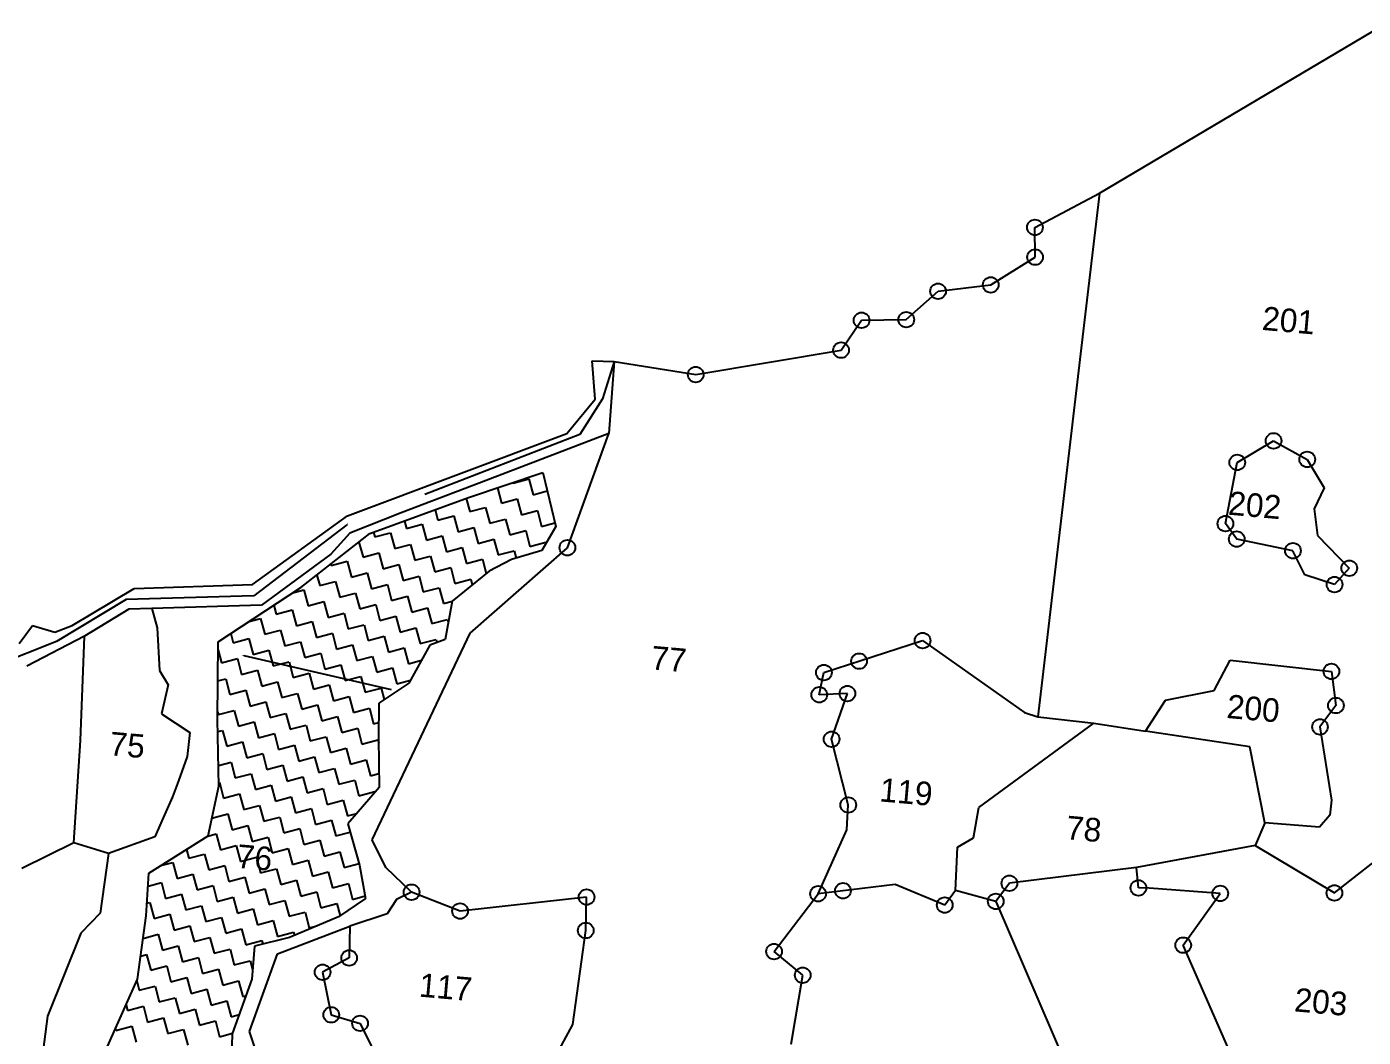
# Model space of a CAD drawing. Header units: metres. Extents: x 333510 to 337908, y 1785719 to 1790014.
# Drawn here: x 334204 to 335226, y 1789233 to 1790006 of the extents above; entities that cross this region are included whole.
import ezdxf

# ---------------------------------------------------------------- set-up
doc = ezdxf.new("R2010")
doc.units = ezdxf.units.M
doc.header["$MEASUREMENT"] = 0
doc.linetypes.add('DASHDOT', pattern=[25.4, 12.7, -6.35, 0, -6.35])
for name, color, linetype in [('OFF', 1, 'Continuous'), ('POLY_HATCH', 12, 'Continuous'), ('POLY_PARCEL', 6, 'Continuous'), ('POLY_WATER', 4, 'Continuous'), ('SYM_ARROW', 1, 'Continuous'), ('TEXT_PARCEL', 7, 'Continuous'), ('V_BOUND_LINE', 7, 'Continuous'), ('V_BOUND_STREAM_LINE', 7, 'DASHDOT')]:
    doc.layers.add(name, color=color, linetype=linetype)
doc.styles.add('TEXT_MAP', font='', dxfattribs={"height": 0.3})
doc.styles.get('TEXT_MAP').set_extended_font_data('Kruti Dev 050')

msp = doc.modelspace()

# ---------------------------------------------------------------- linework, layer by layer
for centre in [(334974.7, 1789852.9), (334974.8, 1789830.1), (334900.6, 1789804), (334940.9, 1789808.9), (334876.3, 1789782.3), (334842.1, 1789781.8), (334826.5, 1789759), (334715.3, 1789740.3), (335157.1, 1789689.6), (335129.3, 1789673.1), (335182.8, 1789675.4), (335120.3, 1789626.3), (335128.9, 1789614.5), (334617.2, 1789607.9), (335171.9, 1789605.6), (335215, 1789592.2), (335203.7, 1789579.7), (334888.8, 1789536.8), (334840.2, 1789521.1), (334813.3, 1789512.4), (335201.3, 1789513.3), (334831.3, 1789496.3), (334809.8, 1789495.4), (335204.8, 1789487.2), (335192.6, 1789470.8), (334819.2, 1789461.4), (334832, 1789411.1), (334498.1, 1789344.4), (334808.9, 1789343.2), (334827.9, 1789345.5), (334955.1, 1789351.2), (335053.8, 1789347.7), (335116.4, 1789343.5), (335203.6, 1789343.8), (334631.9, 1789340.7), (334905.7, 1789334.6), (334944.7, 1789337.4), (334535.2, 1789330), (334631.3, 1789315.1), (335088, 1789303.9), (334450.4, 1789294.1), (334775.2, 1789299), (334430.1, 1789283.2), (334797.1, 1789280.9), (334436.7, 1789250.6), (334458.7, 1789244.1)]:
    msp.add_circle(centre, 5.98)
at = {"layer": 'OFF'}
msp.add_line((334636.1, 1789750.7), (334653.1, 1789750.4), dxfattribs=at)
at = {"layer": 'POLY_HATCH'}
for p, q in [((334541.7, 1789646.2), (334598.4, 1789665.4)), ((334598.4, 1789665.4), (334608.3, 1789624.2)), ((334466.3, 1789618.7), (334541.7, 1789646.2)), ((334413.5, 1789577.4), (334466.3, 1789618.7)), ((334608.3, 1789624.2), (334597.7, 1789605.8)), ((334597.7, 1789605.8), (334574.6, 1789598.8)), ((334574.6, 1789598.8), (334557.4, 1789589.9)), ((334557.4, 1789589.9), (334529.2, 1789567)), ((334350.2, 1789536), (334413.5, 1789577.4)), ((334529.2, 1789567), (334523.7, 1789537.6)), ((334349.8, 1789476.6), (334350.2, 1789536)), ((334512.1, 1789533.4), (334496.1, 1789504.2)), ((334523.7, 1789537.6), (334512.1, 1789533.4)), ((334496.1, 1789504.2), (334473, 1789489.1)), ((334473, 1789489.1), (334472.9, 1789462.2)), ((334350.8, 1789425.5), (334349.8, 1789476.6)), ((334472.9, 1789462.2), (334473.4, 1789424.4)), ((334342.6, 1789387.4), (334350.8, 1789425.5)), ((334473.4, 1789424.4), (334449.3, 1789396.7)), ((334449.3, 1789396.7), (334458.4, 1789365.2)), ((334297.3, 1789358.9), (334342.6, 1789387.4)), ((334458.4, 1789365.2), (334462.9, 1789339.5)), ((334295.2, 1789326.3), (334297.3, 1789358.9)), ((334462.9, 1789339.5), (334442.2, 1789325.6)), ((334288.5, 1789277.8), (334295.2, 1789326.3)), ((334442.2, 1789325.6), (334404.8, 1789309.8)), ((334404.8, 1789309.8), (334378.1, 1789303.2)), ((334378.1, 1789303.2), (334375.9, 1789278)), ((334237.2, 1789163), (334288.5, 1789277.8)), ((334375.9, 1789278), (334361, 1789236)), ((334361, 1789236), (334359.5, 1789185.4))]:
    msp.add_line(p, q, dxfattribs=at)
at = {"layer": 'POLY_HATCH', "linetype": 'Continuous'}
for p, q in [((334575.6, 1789657.6), (334575.7, 1789657.3)), ((334575.7, 1789657.3), (334587.8, 1789660.6)), ((334587.8, 1789660.6), (334591, 1789648.4)), ((334539.9, 1789645.5), (334542.6, 1789635.5)), ((334563.7, 1789653.6), (334566.8, 1789642)), ((334566.8, 1789642), (334578.9, 1789645.2)), ((334578.9, 1789645.2), (334582.1, 1789633.1)), ((334591, 1789648.4), (334601.8, 1789651.3)), ((334516.2, 1789636.9), (334518.3, 1789629)), ((334542.6, 1789635.5), (334554.7, 1789638.7)), ((334554.7, 1789638.7), (334557.9, 1789626.6)), ((334582.1, 1789633.1), (334594.3, 1789636.3)), ((334594.3, 1789636.3), (334597.5, 1789624.2)), ((334492.6, 1789628.3), (334494.1, 1789622.5)), ((334494.1, 1789622.5), (334506.2, 1789625.8)), ((334506.2, 1789625.8), (334509.4, 1789613.7)), ((334518.3, 1789629), (334530.4, 1789632.2)), ((334530.4, 1789632.2), (334533.7, 1789620.1)), ((334557.9, 1789626.6), (334570, 1789629.8)), ((334570, 1789629.8), (334573.3, 1789617.7)), ((334597.5, 1789624.2), (334607.6, 1789626.9)), ((334468.9, 1789619.7), (334469.9, 1789616.1)), ((334469.9, 1789616.1), (334482, 1789619.3)), ((334482, 1789619.3), (334485.2, 1789607.2)), ((334509.4, 1789613.7), (334521.6, 1789616.9)), ((334521.6, 1789616.9), (334524.8, 1789604.8)), ((334533.7, 1789620.1), (334545.8, 1789623.4)), ((334545.8, 1789623.4), (334549, 1789611.2)), ((334573.3, 1789617.7), (334585.4, 1789621)), ((334585.4, 1789621), (334588.6, 1789608.8)), ((334457.9, 1789612.1), (334461, 1789600.7)), ((334485.2, 1789607.2), (334497.3, 1789610.4)), ((334497.3, 1789610.4), (334500.6, 1789598.3)), ((334524.8, 1789604.8), (334536.9, 1789608)), ((334536.9, 1789608), (334540.2, 1789595.9)), ((334549, 1789611.2), (334561.1, 1789614.5)), ((334561.1, 1789614.5), (334564.4, 1789602.4)), ((334564.4, 1789602.4), (334576.5, 1789605.6)), ((334576.5, 1789605.6), (334578, 1789599.9)), ((334588.6, 1789608.8), (334600.7, 1789612.1)), ((334600.7, 1789612.1), (334600.9, 1789611.4)), ((334436.4, 1789595.3), (334436.7, 1789594.2)), ((334436.7, 1789594.2), (334448.9, 1789597.5)), ((334448.9, 1789597.5), (334452.1, 1789585.3)), ((334461, 1789600.7), (334473.1, 1789603.9)), ((334473.1, 1789603.9), (334476.3, 1789591.8)), ((334476.3, 1789591.8), (334488.4, 1789595.1)), ((334488.4, 1789595.1), (334491.7, 1789582.9)), ((334500.6, 1789598.3), (334512.7, 1789601.5)), ((334512.7, 1789601.5), (334515.9, 1789589.4)), ((334540.2, 1789595.9), (334552.3, 1789599.1)), ((334552.3, 1789599.1), (334555.2, 1789588.1)), ((334425.7, 1789587), (334427.9, 1789578.9)), ((334452.1, 1789585.3), (334464.2, 1789588.6)), ((334464.2, 1789588.6), (334467.4, 1789576.5)), ((334491.7, 1789582.9), (334503.8, 1789586.2)), ((334503.8, 1789586.2), (334507, 1789574.1)), ((334515.9, 1789589.4), (334528, 1789592.7)), ((334528, 1789592.7), (334531.3, 1789580.5)), ((334407.4, 1789573.4), (334415.7, 1789575.6)), ((334415.7, 1789575.6), (334419, 1789563.5)), ((334427.9, 1789578.9), (334440, 1789582.1)), ((334440, 1789582.1), (334443.2, 1789570)), ((334467.4, 1789576.5), (334479.6, 1789579.7)), ((334479.6, 1789579.7), (334482.8, 1789567.6)), ((334507, 1789574.1), (334519.2, 1789577.3)), ((334519.2, 1789577.3), (334522.4, 1789565.2)), ((334531.3, 1789580.5), (334543.4, 1789583.8)), ((334543.4, 1789583.8), (334544.5, 1789579.4)), ((334392.9, 1789563.9), (334394.7, 1789557)), ((334419, 1789563.5), (334431.1, 1789566.8)), ((334431.1, 1789566.8), (334434.3, 1789554.6)), ((334443.2, 1789570), (334455.3, 1789573.2)), ((334455.3, 1789573.2), (334458.6, 1789561.1)), ((334458.6, 1789561.1), (334470.7, 1789564.4)), ((334470.7, 1789564.4), (334473.9, 1789552.2)), ((334482.8, 1789567.6), (334494.9, 1789570.8)), ((334494.9, 1789570.8), (334498.2, 1789558.7)), ((334522.4, 1789565.2), (334529.3, 1789567)), ((334373.9, 1789551.5), (334382.6, 1789553.8)), ((334382.6, 1789553.8), (334385.9, 1789541.7)), ((334394.7, 1789557), (334406.9, 1789560.3)), ((334406.9, 1789560.3), (334410.1, 1789548.2)), ((334434.3, 1789554.6), (334446.5, 1789557.9)), ((334446.5, 1789557.9), (334449.7, 1789545.8)), ((334473.9, 1789552.2), (334486, 1789555.5)), ((334486, 1789555.5), (334489.3, 1789543.4)), ((334498.2, 1789558.7), (334510.3, 1789561.9)), ((334510.3, 1789561.9), (334513.5, 1789549.8)), ((334385.9, 1789541.7), (334398, 1789544.9)), ((334398, 1789544.9), (334401.2, 1789532.8)), ((334410.1, 1789548.2), (334422.2, 1789551.4)), ((334422.2, 1789551.4), (334425.5, 1789539.3)), ((334449.7, 1789545.8), (334461.8, 1789549)), ((334461.8, 1789549), (334465, 1789536.9)), ((334489.3, 1789543.4), (334501.4, 1789546.6)), ((334501.4, 1789546.6), (334504.6, 1789534.5)), ((334513.5, 1789549.8), (334525.6, 1789553.1)), ((334525.6, 1789553.1), (334526.2, 1789551)), ((334359.8, 1789542.2), (334361.6, 1789535.2)), ((334361.6, 1789535.2), (334373.8, 1789538.4)), ((334373.8, 1789538.4), (334377, 1789526.3)), ((334401.2, 1789532.8), (334413.3, 1789536)), ((334413.3, 1789536), (334416.6, 1789523.9)), ((334425.5, 1789539.3), (334437.6, 1789542.5)), ((334437.6, 1789542.5), (334440.8, 1789530.4)), ((334440.8, 1789530.4), (334452.9, 1789533.6)), ((334452.9, 1789533.6), (334456.2, 1789521.5)), ((334465, 1789536.9), (334477.2, 1789540.1)), ((334477.2, 1789540.1), (334480.4, 1789528)), ((334504.6, 1789534.5), (334516.8, 1789537.7)), ((334516.8, 1789537.7), (334517.4, 1789535.3)), ((334350.2, 1789529.5), (334352.8, 1789519.9)), ((334352.8, 1789519.9), (334364.9, 1789523.1)), ((334364.9, 1789523.1), (334368.1, 1789511)), ((334377, 1789526.3), (334389.1, 1789529.6)), ((334389.1, 1789529.6), (334392.3, 1789517.5)), ((334416.6, 1789523.9), (334428.7, 1789527.2)), ((334428.7, 1789527.2), (334431.9, 1789515)), ((334456.2, 1789521.5), (334468.3, 1789524.8)), ((334468.3, 1789524.8), (334471.5, 1789512.6)), ((334480.4, 1789528), (334492.5, 1789531.2)), ((334492.5, 1789531.2), (334495.8, 1789519.1)), ((334368.1, 1789511), (334380.2, 1789514.2)), ((334380.2, 1789514.2), (334383.5, 1789502.1)), ((334392.3, 1789517.5), (334404.5, 1789520.7)), ((334404.5, 1789520.7), (334407.7, 1789508.6)), ((334431.9, 1789515), (334444, 1789518.3)), ((334444, 1789518.3), (334447.3, 1789506.2)), ((334471.5, 1789512.6), (334483.6, 1789515.9)), ((334483.6, 1789515.9), (334486.9, 1789503.8)), ((334495.8, 1789519.1), (334505.7, 1789521.8)), ((334350, 1789506.1), (334356, 1789507.7)), ((334356, 1789507.7), (334359.2, 1789495.6)), ((334383.5, 1789502.1), (334395.6, 1789505.3)), ((334395.6, 1789505.3), (334398.8, 1789493.2)), ((334407.7, 1789508.6), (334419.8, 1789511.8)), ((334419.8, 1789511.8), (334423.1, 1789499.7)), ((334423.1, 1789499.7), (334435.2, 1789502.9)), ((334435.2, 1789502.9), (334438.4, 1789490.8)), ((334447.3, 1789506.2), (334459.4, 1789509.4)), ((334459.4, 1789509.4), (334462.6, 1789497.3)), ((334486.9, 1789503.8), (334497.3, 1789506.6)), ((334359.2, 1789495.6), (334371.3, 1789498.9)), ((334371.3, 1789498.9), (334374.6, 1789486.7)), ((334398.8, 1789493.2), (334410.9, 1789496.5)), ((334410.9, 1789496.5), (334414.2, 1789484.3)), ((334438.4, 1789490.8), (334450.5, 1789494.1)), ((334450.5, 1789494.1), (334453.8, 1789481.9)), ((334462.6, 1789497.3), (334474.8, 1789500.5)), ((334474.8, 1789500.5), (334477.1, 1789491.8)), ((334349.8, 1789482.3), (334350.4, 1789480.3)), ((334350.4, 1789480.3), (334362.5, 1789483.5)), ((334362.5, 1789483.5), (334365.7, 1789471.4)), ((334374.6, 1789486.7), (334386.7, 1789490)), ((334386.7, 1789490), (334389.9, 1789477.9)), ((334414.2, 1789484.3), (334426.3, 1789487.6)), ((334426.3, 1789487.6), (334429.5, 1789475.5)), ((334453.8, 1789481.9), (334465.9, 1789485.2)), ((334465.9, 1789485.2), (334469.1, 1789473.1)), ((334365.7, 1789471.4), (334377.8, 1789474.6)), ((334377.8, 1789474.6), (334381.1, 1789462.5)), ((334389.9, 1789477.9), (334402.1, 1789481.1)), ((334402.1, 1789481.1), (334405.3, 1789469)), ((334405.3, 1789469), (334417.4, 1789472.2)), ((334417.4, 1789472.2), (334420.7, 1789460.1)), ((334429.5, 1789475.5), (334441.6, 1789478.7)), ((334441.6, 1789478.7), (334444.9, 1789466.6)), ((334469.1, 1789473.1), (334473, 1789474.1)), ((334349.9, 1789467.2), (334353.6, 1789468.1)), ((334353.6, 1789468.1), (334356.8, 1789456)), ((334381.1, 1789462.5), (334393.2, 1789465.7)), ((334393.2, 1789465.7), (334396.4, 1789453.6)), ((334420.7, 1789460.1), (334432.8, 1789463.3)), ((334432.8, 1789463.3), (334436, 1789451.2)), ((334444.9, 1789466.6), (334457, 1789469.8)), ((334457, 1789469.8), (334460.2, 1789457.7)), ((334356.8, 1789456), (334368.9, 1789459.3)), ((334368.9, 1789459.3), (334372.2, 1789447.2)), ((334396.4, 1789453.6), (334408.5, 1789456.9)), ((334408.5, 1789456.9), (334411.8, 1789444.7)), ((334436, 1789451.2), (334448.1, 1789454.5)), ((334448.1, 1789454.5), (334451.4, 1789442.3)), ((334460.2, 1789457.7), (334472.4, 1789460.9)), ((334472.4, 1789460.9), (334473, 1789458.7)), ((334350.4, 1789441.3), (334360.1, 1789443.9)), ((334360.1, 1789443.9), (334363.3, 1789431.8)), ((334372.2, 1789447.2), (334384.3, 1789450.4)), ((334384.3, 1789450.4), (334387.5, 1789438.3)), ((334387.5, 1789438.3), (334399.7, 1789441.5)), ((334399.7, 1789441.5), (334402.9, 1789429.4)), ((334411.8, 1789444.7), (334423.9, 1789448)), ((334423.9, 1789448), (334427.1, 1789435.9)), ((334451.4, 1789442.3), (334463.5, 1789445.6)), ((334463.5, 1789445.6), (334466.7, 1789433.5)), ((334363.3, 1789431.8), (334375.4, 1789435)), ((334375.4, 1789435), (334378.7, 1789422.9)), ((334402.9, 1789429.4), (334415, 1789432.6)), ((334415, 1789432.6), (334418.2, 1789420.5)), ((334427.1, 1789435.9), (334439.2, 1789439.1)), ((334439.2, 1789439.1), (334442.5, 1789427)), ((334466.7, 1789433.5), (334473.2, 1789435.2)), ((334350.7, 1789428.4), (334351.2, 1789428.6)), ((334351.2, 1789428.6), (334354.4, 1789416.4)), ((334378.7, 1789422.9), (334390.8, 1789426.2)), ((334390.8, 1789426.2), (334394, 1789414)), ((334418.2, 1789420.5), (334430.4, 1789423.8)), ((334430.4, 1789423.8), (334433.6, 1789411.6)), ((334442.5, 1789427), (334454.6, 1789430.2)), ((334454.6, 1789430.2), (334457.8, 1789418.1)), ((334457.8, 1789418.1), (334470, 1789421.4)), ((334470, 1789421.4), (334470.1, 1789420.7)), ((334354.4, 1789416.4), (334366.5, 1789419.7)), ((334366.5, 1789419.7), (334369.8, 1789407.6)), ((334369.8, 1789407.6), (334381.9, 1789410.8)), ((334381.9, 1789410.8), (334385.1, 1789398.7)), ((334394, 1789414), (334406.1, 1789417.3)), ((334406.1, 1789417.3), (334409.4, 1789405.2)), ((334433.6, 1789411.6), (334445.7, 1789414.9)), ((334445.7, 1789414.9), (334449, 1789402.8)), ((334345.5, 1789401.1), (334357.7, 1789404.3)), ((334345.5, 1789401.1), (334345.5, 1789401.1)), ((334357.7, 1789404.3), (334360.9, 1789392.2)), ((334385.1, 1789398.7), (334397.3, 1789401.9)), ((334397.3, 1789401.9), (334400.5, 1789389.8)), ((334409.4, 1789405.2), (334421.5, 1789408.4)), ((334421.5, 1789408.4), (334424.7, 1789396.3)), ((334449, 1789402.8), (334456.3, 1789404.7)), ((334360.9, 1789392.2), (334373, 1789395.4)), ((334373, 1789395.4), (334376.3, 1789383.3)), ((334400.5, 1789389.8), (334412.6, 1789393)), ((334412.6, 1789393), (334415.8, 1789380.9)), ((334424.7, 1789396.3), (334436.8, 1789399.5)), ((334436.8, 1789399.5), (334440.1, 1789387.4)), ((334440.1, 1789387.4), (334451.1, 1789390.3)), ((334342.3, 1789387.2), (334348.8, 1789389)), ((334348.8, 1789389), (334352, 1789376.9)), ((334352, 1789376.9), (334364.1, 1789380.1)), ((334364.1, 1789380.1), (334367.4, 1789368)), ((334376.3, 1789383.3), (334388.4, 1789386.6)), ((334388.4, 1789386.6), (334391.6, 1789374.5)), ((334415.8, 1789380.9), (334428, 1789384.2)), ((334428, 1789384.2), (334431.2, 1789372)), ((334326, 1789377), (334327.8, 1789370.4)), ((334327.8, 1789370.4), (334339.9, 1789373.6)), ((334339.9, 1789373.6), (334343.1, 1789361.5)), ((334367.4, 1789368), (334379.5, 1789371.2)), ((334379.5, 1789371.2), (334382.7, 1789359.1)), ((334391.6, 1789374.5), (334403.7, 1789377.7)), ((334403.7, 1789377.7), (334407, 1789365.6)), ((334431.2, 1789372), (334443.3, 1789375.3)), ((334443.3, 1789375.3), (334446.6, 1789363.2)), ((334306.4, 1789364.7), (334315.7, 1789367.1)), ((334315.7, 1789367.1), (334318.9, 1789355)), ((334343.1, 1789361.5), (334355.3, 1789364.7)), ((334355.3, 1789364.7), (334358.5, 1789352.6)), ((334382.7, 1789359.1), (334394.8, 1789362.3)), ((334394.8, 1789362.3), (334398.1, 1789350.2)), ((334407, 1789365.6), (334419.1, 1789368.8)), ((334419.1, 1789368.8), (334422.3, 1789356.7)), ((334422.3, 1789356.7), (334434.4, 1789359.9)), ((334434.4, 1789359.9), (334437.7, 1789347.8)), ((334446.6, 1789363.2), (334458.1, 1789366.3)), ((334296.7, 1789349.1), (334306.8, 1789351.8)), ((334306.8, 1789351.8), (334310, 1789339.7)), ((334318.9, 1789355), (334331, 1789358.3)), ((334331, 1789358.3), (334334.3, 1789346.1)), ((334334.3, 1789346.1), (334346.4, 1789349.4)), ((334346.4, 1789349.4), (334349.6, 1789337.3)), ((334358.5, 1789352.6), (334370.6, 1789355.9)), ((334370.6, 1789355.9), (334373.9, 1789343.7)), ((334398.1, 1789350.2), (334410.2, 1789353.5)), ((334410.2, 1789353.5), (334413.4, 1789341.3)), ((334437.7, 1789347.8), (334449.8, 1789351.1)), ((334449.8, 1789351.1), (334453, 1789338.9)), ((334310, 1789339.7), (334322.1, 1789342.9)), ((334322.1, 1789342.9), (334325.4, 1789330.8)), ((334349.6, 1789337.3), (334361.7, 1789340.5)), ((334361.7, 1789340.5), (334365, 1789328.4)), ((334373.9, 1789343.7), (334386, 1789347)), ((334386, 1789347), (334389.2, 1789334.9)), ((334413.4, 1789341.3), (334425.6, 1789344.6)), ((334425.6, 1789344.6), (334428.8, 1789332.5)), ((334453, 1789338.9), (334462.5, 1789341.5)), ((334295.8, 1789335.9), (334297.9, 1789336.4)), ((334297.9, 1789336.4), (334301.2, 1789324.3)), ((334325.4, 1789330.8), (334337.5, 1789334)), ((334337.5, 1789334), (334340.7, 1789321.9)), ((334365, 1789328.4), (334377.1, 1789331.6)), ((334377.1, 1789331.6), (334380.3, 1789319.5)), ((334389.2, 1789334.9), (334401.3, 1789338.1)), ((334401.3, 1789338.1), (334404.6, 1789326)), ((334404.6, 1789326), (334416.7, 1789329.2)), ((334416.7, 1789329.2), (334419.9, 1789317.1)), ((334428.8, 1789332.5), (334440.9, 1789335.7)), ((334440.9, 1789335.7), (334443.4, 1789326.4)), ((334301.2, 1789324.3), (334313.3, 1789327.6)), ((334313.3, 1789327.6), (334316.5, 1789315.4)), ((334316.5, 1789315.4), (334328.6, 1789318.7)), ((334328.6, 1789318.7), (334331.9, 1789306.6)), ((334340.7, 1789321.9), (334352.9, 1789325.1)), ((334352.9, 1789325.1), (334356.1, 1789313)), ((334380.3, 1789319.5), (334392.4, 1789322.7)), ((334392.4, 1789322.7), (334395.7, 1789310.6)), ((334419.9, 1789317.1), (334426, 1789318.7)), ((334292.8, 1789309.1), (334304.4, 1789312.2)), ((334304.4, 1789312.2), (334307.6, 1789300.1)), ((334331.9, 1789306.6), (334344, 1789309.8)), ((334344, 1789309.8), (334347.2, 1789297.7)), ((334356.1, 1789313), (334368.2, 1789316.3)), ((334368.2, 1789316.3), (334371.4, 1789304.2)), ((334395.7, 1789310.6), (334407.8, 1789313.9)), ((334407.8, 1789313.9), (334408.5, 1789311.3)), ((334307.6, 1789300.1), (334319.7, 1789303.3)), ((334319.7, 1789303.3), (334323, 1789291.2)), ((334347.2, 1789297.7), (334359.3, 1789300.9)), ((334359.3, 1789300.9), (334362.6, 1789288.8)), ((334371.4, 1789304.2), (334383.6, 1789307.4)), ((334383.6, 1789307.4), (334384.3, 1789304.7)), ((334291, 1789295.6), (334295.5, 1789296.8)), ((334295.5, 1789296.8), (334298.7, 1789284.7)), ((334298.7, 1789284.7), (334310.9, 1789288)), ((334310.9, 1789288), (334314.1, 1789275.8)), ((334323, 1789291.2), (334335.1, 1789294.4)), ((334335.1, 1789294.4), (334338.3, 1789282.3)), ((334362.6, 1789288.8), (334374.7, 1789292)), ((334374.7, 1789292), (334376.5, 1789285.2)), ((334314.1, 1789275.8), (334326.2, 1789279.1)), ((334326.2, 1789279.1), (334329.5, 1789267)), ((334338.3, 1789282.3), (334350.5, 1789285.6)), ((334350.5, 1789285.6), (334353.7, 1789273.4)), ((334288, 1789276.5), (334289.9, 1789269.4)), ((334289.9, 1789269.4), (334302, 1789272.6)), ((334302, 1789272.6), (334305.2, 1789260.5)), ((334329.5, 1789267), (334341.6, 1789270.2)), ((334341.6, 1789270.2), (334344.8, 1789258.1)), ((334353.7, 1789273.4), (334365.8, 1789276.7)), ((334365.8, 1789276.7), (334369, 1789264.6)), ((334279.8, 1789258.4), (334281, 1789254)), ((334281, 1789254), (334293.1, 1789257.3)), ((334293.1, 1789257.3), (334296.3, 1789245.1)), ((334305.2, 1789260.5), (334317.3, 1789263.7)), ((334317.3, 1789263.7), (334320.6, 1789251.6)), ((334344.8, 1789258.1), (334356.9, 1789261.3)), ((334356.9, 1789261.3), (334360.2, 1789249.2)), ((334369, 1789264.6), (334371.3, 1789265.2)), ((334296.3, 1789245.1), (334308.5, 1789248.4)), ((334308.5, 1789248.4), (334311.7, 1789236.3)), ((334320.6, 1789251.6), (334332.7, 1789254.9)), ((334332.7, 1789254.9), (334335.9, 1789242.7)), ((334360.2, 1789249.2), (334366.2, 1789250.8)), ((334271.7, 1789240.2), (334272.1, 1789238.7)), ((334272.1, 1789238.7), (334284.2, 1789241.9)), ((334284.2, 1789241.9), (334287.5, 1789229.8)), ((334311.7, 1789236.3), (334323.8, 1789239.5)), ((334323.8, 1789239.5), (334327.1, 1789227.4)), ((334335.9, 1789242.7), (334348.1, 1789246)), ((334348.1, 1789246), (334351.3, 1789233.9)), ((334351.3, 1789233.9), (334361.1, 1789236.5))]:
    msp.add_line(p, q, dxfattribs=at)
at = {"layer": 'POLY_PARCEL'}
for p, q in [((335024, 1789879.1), (335012, 1789777.8)), ((335012, 1789777.8), (334976.8, 1789478.6)), ((334617.2, 1789607.9), (334649, 1789695.3)), ((334649, 1789695.3), (334649, 1789695.3)), ((335129.3, 1789673.1), (335157.1, 1789689.6)), ((335157.1, 1789689.6), (335182.8, 1789675.4)), ((335120.3, 1789626.3), (335129.3, 1789673.1)), ((335182.8, 1789675.4), (335195.9, 1789653.7)), ((335195.9, 1789653.7), (335188.2, 1789637.5)), ((335188.2, 1789637.5), (335190.8, 1789617.1)), ((335128.9, 1789614.5), (335120.3, 1789626.3)), ((335190.8, 1789617.1), (335215, 1789592.2)), ((334542.8, 1789542.6), (334617.2, 1789607.9)), ((335171.9, 1789605.6), (335128.9, 1789614.5)), ((335181, 1789587.1), (335171.9, 1789605.6)), ((335203.7, 1789579.7), (335181, 1789587.1)), ((335215, 1789592.2), (335203.7, 1789579.7)), ((334299.5, 1789561.4), (334303.7, 1789546.6)), ((334303.7, 1789546.6), (334305.3, 1789514)), ((334245, 1789460.5), (334248, 1789540.1)), ((334248, 1789540.1), (334248, 1789540.1)), ((334248, 1789540.1), (334248, 1789540.1)), ((334467.9, 1789384.4), (334542.8, 1789542.6)), ((334542.8, 1789542.6), (334542.8, 1789542.6)), ((334813.3, 1789512.4), (334888.8, 1789536.8)), ((334888.8, 1789536.8), (334966.7, 1789481.9)), ((334305.3, 1789514), (334312, 1789503)), ((334809.8, 1789495.4), (334813.3, 1789512.4)), ((335111.8, 1789498.7), (335123.8, 1789521.8)), ((335123.8, 1789521.8), (335201.3, 1789513.3)), ((335201.3, 1789513.3), (335204.8, 1789487.2)), ((334312, 1789503), (334306.8, 1789480.8)), ((334831.3, 1789496.3), (334809.8, 1789495.4)), ((334819.2, 1789461.4), (334831.3, 1789496.3)), ((335074.5, 1789491.2), (335111.8, 1789498.7)), ((334966.7, 1789481.9), (334976.8, 1789478.6)), ((335059.1, 1789467.6), (335074.5, 1789491.2)), ((335204.8, 1789487.2), (335192.6, 1789470.8)), ((334306.8, 1789480.8), (334328.5, 1789466.5)), ((334931.9, 1789409.2), (335019.7, 1789473.6)), ((334976.8, 1789478.6), (335019.7, 1789473.6)), ((335019.7, 1789473.6), (335059.1, 1789467.6)), ((334328.5, 1789466.5), (334326.6, 1789448.3)), ((334832, 1789411.1), (334819.2, 1789461.4)), ((335138.9, 1789455.6), (335059.1, 1789467.6)), ((335192.6, 1789470.8), (335201.3, 1789414.7)), ((334239.9, 1789382.1), (334245, 1789460.5)), ((335150.3, 1789397.5), (335138.9, 1789455.6)), ((334326.6, 1789448.3), (334319.9, 1789429.5)), ((334319.9, 1789429.5), (334315.3, 1789417.4)), ((334315.3, 1789417.4), (334308.1, 1789401.2)), ((334830.9, 1789392.1), (334832, 1789411.1)), ((335201.3, 1789414.7), (335200.2, 1789403.2)), ((334308.1, 1789401.2), (334301.8, 1789386.8)), ((334927.8, 1789386.1), (334931.9, 1789409.2)), ((335200.2, 1789403.2), (335192.2, 1789394.2)), ((335203.6, 1789343.8), (335278.7, 1789402.8)), ((334808.9, 1789343.2), (334830.9, 1789392.1)), ((335150.3, 1789397.5), (335143.1, 1789380.2)), ((335192.2, 1789394.2), (335150.3, 1789397.5)), ((334239.9, 1789382.1), (334200.1, 1789362.5)), ((334266.3, 1789374), (334239.9, 1789382.1)), ((334301.8, 1789386.8), (334266.3, 1789374)), ((334478.4, 1789363.3), (334467.9, 1789384.4)), ((334915.4, 1789378.9), (334927.8, 1789386.1)), ((335143.1, 1789380.2), (335052.4, 1789363.3)), ((335143.1, 1789380.2), (335203.6, 1789343.8)), ((334266.3, 1789374), (334260.1, 1789328.3)), ((334266.3, 1789374), (334266.3, 1789374)), ((334914, 1789345.7), (334915.4, 1789378.9)), ((334498.1, 1789344.4), (334478.4, 1789363.3)), ((335052.4, 1789363.3), (334955.1, 1789351.2)), ((335053.8, 1789347.7), (335052.4, 1789363.3)), ((334867.7, 1789350.4), (334808.9, 1789343.2)), ((334905.7, 1789334.6), (334867.7, 1789350.4)), ((334955.1, 1789351.2), (334944.7, 1789337.4)), ((334486.5, 1789338.8), (334479.4, 1789327.9)), ((334498.1, 1789344.4), (334486.5, 1789338.8)), ((334535.2, 1789330), (334498.1, 1789344.4)), ((334631.9, 1789340.7), (334535.2, 1789330)), ((334631.3, 1789315.1), (334631.9, 1789340.7)), ((334775.2, 1789299), (334808.9, 1789343.2)), ((334914, 1789345.7), (334905.7, 1789334.6)), ((334944.7, 1789337.4), (334914, 1789345.7)), ((335062.1, 1789347.6), (335053.8, 1789347.7)), ((335116.4, 1789343.5), (335062.1, 1789347.6)), ((335088, 1789303.9), (335116.4, 1789343.5)), ((334944.7, 1789337.4), (335002.2, 1789204)), ((334260.1, 1789328.3), (334245.3, 1789313.1)), ((334395.6, 1789297.3), (334450.9, 1789318.3)), ((334450.9, 1789318.3), (334450.4, 1789294.1)), ((334479.4, 1789327.9), (334450.9, 1789318.3)), ((334245.3, 1789313.1), (334219.7, 1789249.6)), ((334621.3, 1789243.3), (334631.3, 1789315.1)), ((334797.1, 1789280.9), (334775.2, 1789299)), ((335122.2, 1789225.9), (335088, 1789303.9)), ((334374.3, 1789237.8), (334395.6, 1789297.3)), ((334450.4, 1789294.1), (334430.1, 1789283.2)), ((334430.1, 1789283.2), (334436.7, 1789250.6)), ((334788.4, 1789228.2), (334797.1, 1789280.9)), ((334219.7, 1789249.6), (334214.7, 1789210.3)), ((334219.7, 1789249.6), (334219.7, 1789249.6)), ((334436.7, 1789250.6), (334458.7, 1789244.1)), ((334396.7, 1789170.1), (334374.3, 1789237.8)), ((334458.7, 1789244.1), (334475.8, 1789209.8)), ((334605.9, 1789214.5), (334621.3, 1789243.3))]:
    msp.add_line(p, q, dxfattribs=at)
at = {"layer": 'POLY_WATER'}
for p, q in [((334638.5, 1789721.4), (334636.1, 1789750.7)), ((334653.1, 1789750.4), (334649, 1789695.3)), ((334616.7, 1789695.3), (334638.5, 1789721.4)), ((334449.1, 1789632.2), (334616.7, 1789695.3)), ((334649, 1789695.3), (334555.1, 1789659.2)), ((334555.1, 1789659.2), (334490.1, 1789634.5)), ((334376.6, 1789579.7), (334449.1, 1789632.2)), ((334490.1, 1789634.5), (334450.9, 1789619.1)), ((334450.9, 1789619.1), (334436.5, 1789602.9)), ((334436.5, 1789602.9), (334383.3, 1789563.9)), ((334238.5, 1789548.4), (334285.9, 1789576.7)), ((334285.9, 1789576.7), (334376.6, 1789579.7)), ((334383.3, 1789563.9), (334299.5, 1789561.4)), ((334281.9, 1789560.8), (334248, 1789540.1)), ((334299.5, 1789561.4), (334281.9, 1789560.8)), ((334198.2, 1789534.5), (334208.3, 1789548.4)), ((334208.3, 1789548.4), (334225.3, 1789543.4)), ((334225.3, 1789543.4), (334238.5, 1789548.4)), ((334248, 1789540.1), (334203.9, 1789517.2))]:
    msp.add_line(p, q, dxfattribs=at)
at = {"layer": 'SYM_ARROW'}
msp.add_lwpolyline([(334369.9, 1789525.4), (334482.5, 1789499.4)], dxfattribs=at)
msp.add_solid([(334369.8, 1789525.1), (334368.2, 1789525.8), (334370, 1789525.7)], dxfattribs=at)
at = {"layer": 'V_BOUND_LINE'}
for p, q in [((335024, 1789879.1), (335239, 1790006.4)), ((334974.7, 1789852.9), (335024, 1789879.1)), ((334974.8, 1789830.1), (334974.7, 1789852.9)), ((334940.9, 1789808.9), (334974.8, 1789830.1)), ((334900.6, 1789804), (334940.9, 1789808.9)), ((334876.3, 1789782.3), (334900.6, 1789804)), ((334826.5, 1789759), (334842.1, 1789781.8)), ((334842.1, 1789781.8), (334876.3, 1789782.3)), ((334715.3, 1789740.3), (334826.5, 1789759)), ((334653.1, 1789750.4), (334715.3, 1789740.3))]:
    msp.add_line(p, q, dxfattribs=at)
at = {"layer": 'V_BOUND_STREAM_LINE', "ltscale": 10}
for p, q in [((334653.1, 1789750.4), (334644, 1789721.7)), ((334644, 1789721.7), (334626.7, 1789694.4)), ((334626.7, 1789694.4), (334448.7, 1789625.5)), ((334448.7, 1789625.5), (334377.4, 1789571.2)), ((334280, 1789568.3), (334226.6, 1789536.2)), ((334377.4, 1789571.2), (334280, 1789568.3)), ((334226.6, 1789536.2), (334174.6, 1789515.4))]:
    msp.add_line(p, q, dxfattribs=at)

# ---------------------------------------------------------------- texts
at = {"layer": 'TEXT_PARCEL', "style": 'TEXT_MAP'}
for s, p in [('201', (335147.8, 1789774.5)), ('202', (335121.9, 1789633.2)), ('77', (334680.6, 1789514.9)), ('200', (335120.8, 1789477.7)), ('75', (334266.6, 1789449.2)), ('119', (334855.4, 1789413.9)), ('78', (334997.9, 1789385)), ('76', (334364, 1789363.1)), ('117', (334503.3, 1789264.6)), ('203', (335172.5, 1789253.3))]:
    msp.add_text(s, height=18.06, rotation=354.9611, dxfattribs=at).set_placement(p)

doc.saveas('drawing.dxf')
